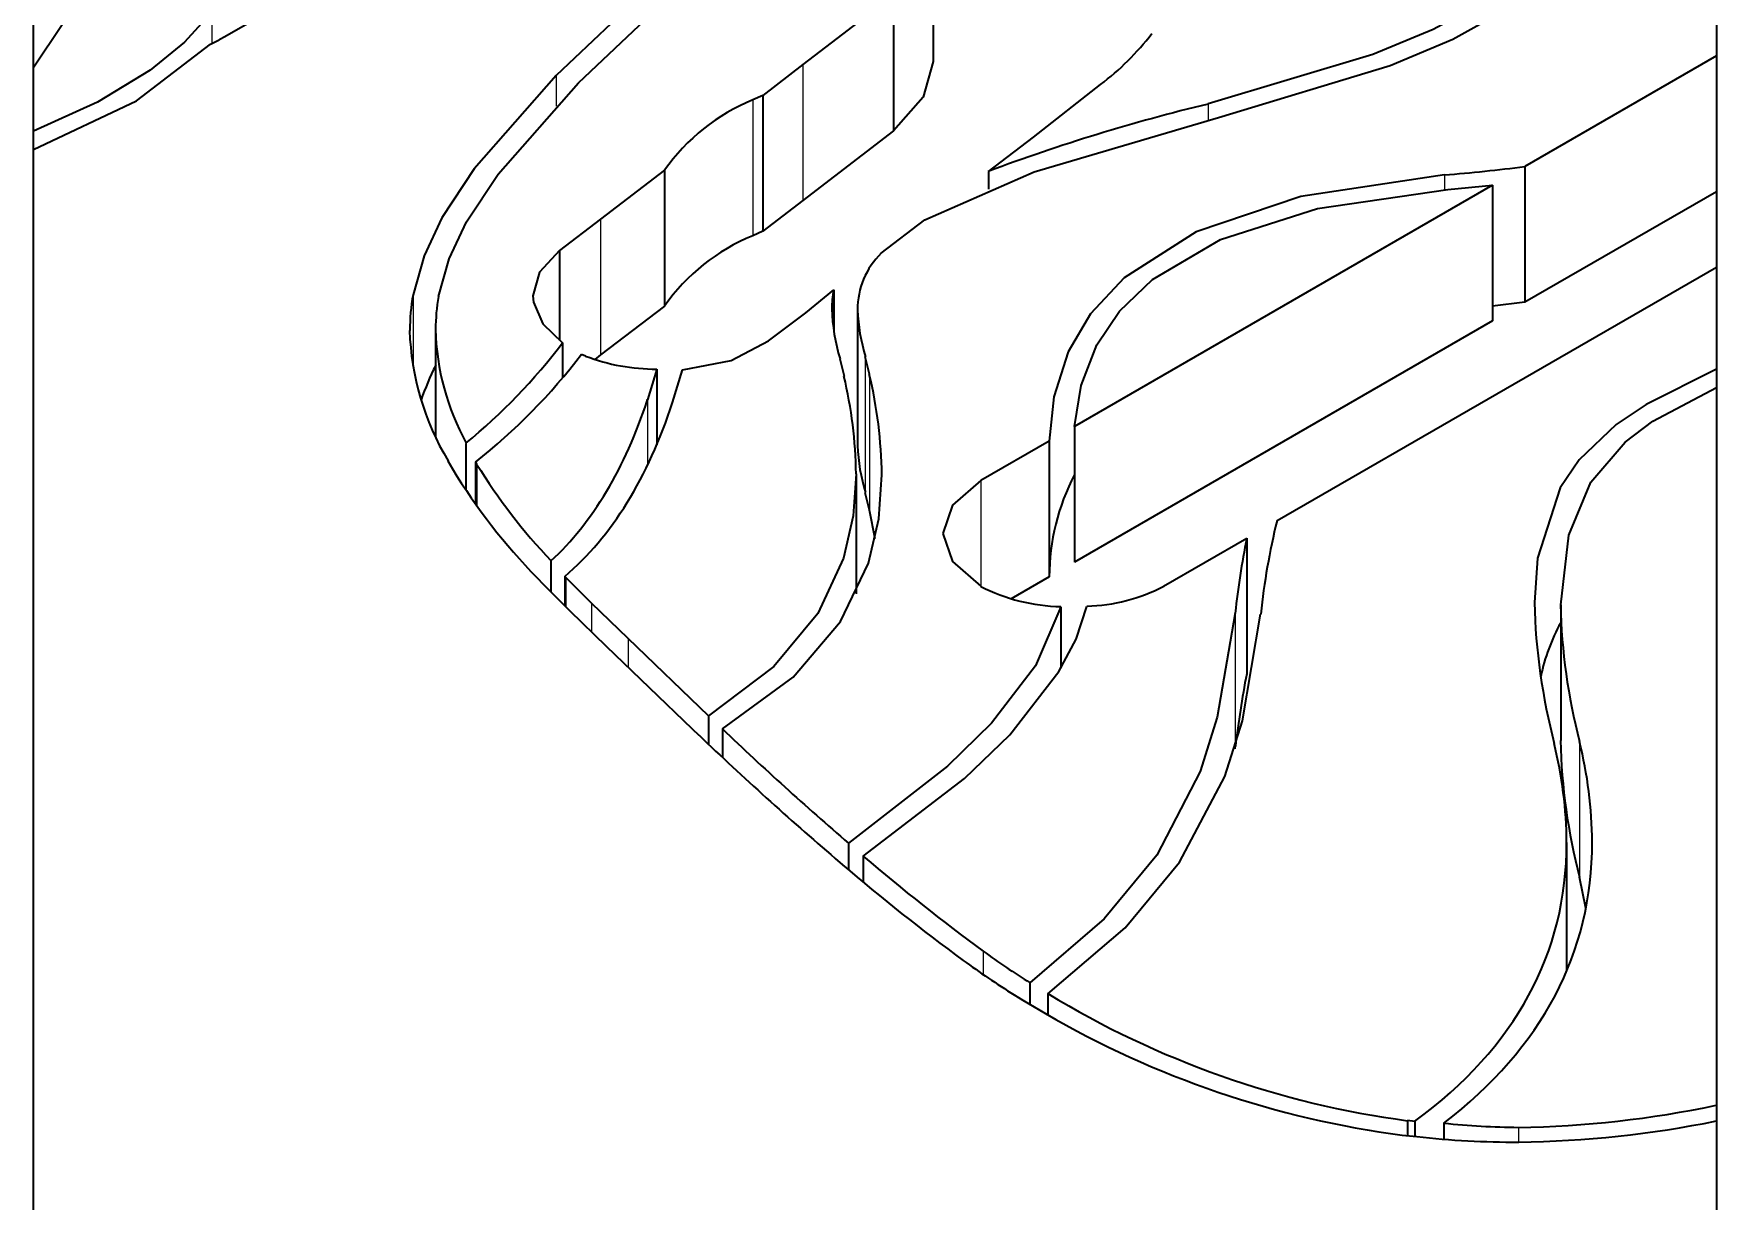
# Model space of a CAD drawing. Extents: x 384 to 891, y 188 to 696.
# Drawn here: x 774.05 to 779.11, y 646.86 to 650.37 of the extents above; entities that cross this region are included whole.
import ezdxf

# ---------------------------------------------------------------- set-up
doc = ezdxf.new("R2010")
doc.units = 0

msp = doc.modelspace()

# ---------------------------------------------------------------- linework, layer by layer
at = {"color": 7, "lineweight": 35}
for p, q in [((774.0549, 643.6097), (774.0549, 687.5157)), ((779.1121, 684.3608), (779.1121, 641.4606))]:
    msp.add_line(p, q, dxfattribs=at)
at = {"color": 7, "lineweight": 35, "ltscale": 0.035898}
msp.add_line((774.6293, 650.3613), (775.8728, 651.0792), dxfattribs=at)
at = {"color": 7, "lineweight": 35, "ltscale": 0.010207}
for p, q in [((776.7585, 650.6943), (776.7585, 650.2861)), ((776.6389, 650.4858), (776.6389, 650.0775)), ((776.2461, 650.1844), (776.2461, 649.7762)), ((775.951, 649.9594), (775.951, 649.5511)), ((778.5366, 649.9706), (778.5366, 649.5624)), ((778.4396, 649.9146), (778.4396, 649.5063)), ((777.1071, 649.1453), (777.1071, 648.737)), ((777.1834, 649.1893), (777.1834, 648.7811)), ((777.7006, 648.8535), (777.7006, 648.4452)), ((778.6442, 648.6531), (778.6442, 648.2449))]:
    msp.add_line(p, q, dxfattribs=at)
at = {"color": 7, "lineweight": 35, "ltscale": 0.00857}
for p, q in [((776.6389, 650.4858), (776.367, 650.277)), ((776.6389, 650.0775), (776.367, 649.8687))]:
    msp.add_line(p, q, dxfattribs=at)
at = {"color": 7, "lineweight": 13, "ltscale": 0.002365}
msp.add_line((774.5901, 650.4349), (774.5901, 650.3403), dxfattribs=at)
at = {"color": 7, "lineweight": 35, "ltscale": 0.000413539}
msp.add_line((774.6149, 650.353), (774.6293, 650.3613), dxfattribs=at)
at = {"color": 7, "lineweight": 35, "ltscale": 0.000717199}
msp.add_line((774.5865, 650.3387), (774.6122, 650.3514), dxfattribs=at)
at = {"color": 7, "lineweight": 35, "ltscale": 7.93017e-05}
msp.add_line((774.6122, 650.3514), (774.6149, 650.353), dxfattribs=at)
at = {"color": 7, "lineweight": 35, "ltscale": 0.003806}
for p, q in [((776.367, 650.277), (776.2461, 650.1844)), ((776.367, 649.8687), (776.2461, 649.7762))]:
    msp.add_line(p, q, dxfattribs=at)
at = {"color": 7, "lineweight": 13, "ltscale": 0.010207}
for p, q in [((776.367, 650.277), (776.367, 649.8687)), ((776.2161, 650.1709), (776.2161, 649.7626)), ((775.7587, 649.8125), (775.7587, 649.4042)), ((776.5542, 649.3985), (776.5542, 648.9902)), ((776.5666, 649.3463), (776.5666, 648.938)), ((777.6655, 648.6286), (777.6655, 648.2203)), ((778.7007, 648.2426), (778.7007, 647.8344))]:
    msp.add_line(p, q, dxfattribs=at)
at = {"color": 7, "lineweight": 35, "ltscale": 0.016611}
for p, q in [((779.1121, 650.3029), (778.5366, 649.9706)), ((779.1121, 649.8946), (778.5366, 649.5624))]:
    msp.add_line(p, q, dxfattribs=at)
at = {"color": 7, "lineweight": 13, "ltscale": 0.002299}
msp.add_line((775.6248, 650.2439), (775.6248, 650.1519), dxfattribs=at)
at = {"color": 7, "lineweight": 35, "ltscale": 0.006417}
msp.add_line((777.0594, 650.0585), (777.2612, 650.2171), dxfattribs=at)
at = {"color": 7, "lineweight": 35, "ltscale": 0.000823618}
for p, q in [((776.2461, 650.1844), (776.2161, 650.1709)), ((776.2461, 649.7762), (776.2161, 649.7626))]:
    msp.add_line(p, q, dxfattribs=at)
at = {"color": 7, "lineweight": 13, "ltscale": 0.001215}
msp.add_line((777.5849, 650.1589), (777.5849, 650.1104), dxfattribs=at)
at = {"color": 7, "lineweight": 35, "ltscale": 0.004251}
msp.add_line((776.9241, 649.9556), (777.0594, 650.0585), dxfattribs=at)
at = {"color": 7, "lineweight": 35, "ltscale": 0.006051}
for p, q in [((775.951, 649.9594), (775.7587, 649.8125)), ((775.951, 649.5511), (775.7587, 649.4042))]:
    msp.add_line(p, q, dxfattribs=at)
at = {"color": 7, "lineweight": 35, "ltscale": 0.001323}
msp.add_line((776.9241, 649.9556), (776.9241, 649.9026), dxfattribs=at)
at = {"color": 7, "lineweight": 35, "ltscale": 0.036263}
for p, q in [((778.4396, 649.9146), (777.1834, 649.1893)), ((778.4396, 649.5063), (777.1834, 648.7811))]:
    msp.add_line(p, q, dxfattribs=at)
at = {"color": 7, "lineweight": 13, "ltscale": 0.001122}
msp.add_line((778.2947, 649.9454), (778.2947, 649.9006), dxfattribs=at)
at = {"color": 7, "lineweight": 35, "ltscale": 0.003375}
msp.add_line((778.3052, 649.9014), (778.4396, 649.9146), dxfattribs=at)
at = {"color": 7, "lineweight": 35, "ltscale": 0.003874}
msp.add_line((775.7587, 649.8125), (775.6354, 649.7186), dxfattribs=at)
at = {"color": 7, "lineweight": 35, "ltscale": 0.004114}
msp.add_line((776.6021, 649.7104), (776.733, 649.8101), dxfattribs=at)
at = {"color": 7, "lineweight": 35, "ltscale": 0.006776}
msp.add_line((775.6354, 649.7186), (775.6354, 649.4476), dxfattribs=at)
at = {"color": 7, "lineweight": 35, "ltscale": 0.038108}
msp.add_line((777.7919, 648.9062), (779.1121, 649.6684), dxfattribs=at)
at = {"color": 7, "lineweight": 35, "ltscale": 0.002711}
msp.add_line((776.3754, 649.5309), (776.4593, 649.5996), dxfattribs=at)
at = {"color": 7, "lineweight": 35, "ltscale": 0.003043}
msp.add_line((776.4593, 649.5996), (776.4593, 649.4779), dxfattribs=at)
at = {"color": 7, "lineweight": 13, "ltscale": 0.005426}
msp.add_line((775.195, 649.5848), (775.195, 649.3677), dxfattribs=at)
at = {"color": 7, "lineweight": 35, "ltscale": 0.000471062}
msp.add_line((775.5556, 649.582), (775.5569, 649.5632), dxfattribs=at)
at = {"color": 7, "lineweight": 35, "ltscale": 0.002443}
msp.add_line((778.5366, 649.5624), (778.4396, 649.551), dxfattribs=at)
at = {"color": 7, "lineweight": 35, "ltscale": 0.003506}
msp.add_line((776.2632, 649.4467), (776.3754, 649.5309), dxfattribs=at)
at = {"color": 7, "lineweight": 35, "ltscale": 0.010205}
msp.add_line((776.5309, 649.54), (776.5309, 649.1318), dxfattribs=at)
at = {"color": 7, "lineweight": 35, "ltscale": 0.008096}
msp.add_line((775.2628, 649.4812), (775.2628, 649.1573), dxfattribs=at)
at = {"color": 7, "lineweight": 35, "ltscale": 0.002646}
msp.add_line((775.6444, 649.4411), (775.6444, 649.3353), dxfattribs=at)
at = {"color": 7, "lineweight": 35, "ltscale": 0.000339006}
msp.add_line((775.7014, 649.4068), (775.7138, 649.4014), dxfattribs=at)
at = {"color": 7, "lineweight": 35, "ltscale": 0.000545089}
msp.add_line((775.7587, 649.4042), (775.7414, 649.3909), dxfattribs=at)
at = {"color": 7, "lineweight": 35, "ltscale": 0.001341}
for p, q in [((776.5666, 649.3463), (776.5542, 649.3985)), ((776.5666, 648.938), (776.5542, 648.9902))]:
    msp.add_line(p, q, dxfattribs=at)
at = {"color": 7, "lineweight": 35, "ltscale": 0.002393}
msp.add_line((775.9277, 649.3614), (775.8997, 649.2698), dxfattribs=at)
at = {"color": 7, "lineweight": 35, "ltscale": 0.005687}
msp.add_line((775.9277, 649.3614), (775.9277, 649.1339), dxfattribs=at)
at = {"color": 7, "lineweight": 35, "ltscale": 0.002552}
msp.add_line((775.9753, 649.2617), (776.0052, 649.3593), dxfattribs=at)
at = {"color": 7, "lineweight": 35, "ltscale": 0.001328}
msp.add_line((776.4779, 649.3922), (776.4904, 649.3405), dxfattribs=at)
at = {"color": 7, "lineweight": 13, "ltscale": 0.004941}
msp.add_line((775.8997, 649.2698), (775.8997, 649.0722), dxfattribs=at)
at = {"color": 7, "lineweight": 35, "ltscale": 0.005938}
msp.add_line((777.1071, 649.1453), (776.9014, 649.0265), dxfattribs=at)
at = {"color": 7, "lineweight": 35, "ltscale": 0.003526}
msp.add_line((775.3542, 649.1385), (775.3542, 648.9974), dxfattribs=at)
at = {"color": 7, "lineweight": 35, "ltscale": 0.000693208}
msp.add_line((775.2995, 649.0859), (775.3137, 649.0621), dxfattribs=at)
at = {"color": 7, "lineweight": 35, "ltscale": 0.000166957}
msp.add_line((775.3865, 649.0765), (775.3831, 649.0822), dxfattribs=at)
at = {"color": 7, "lineweight": 35, "ltscale": 0.003165}
msp.add_line((775.3831, 649.0822), (775.3831, 648.9556), dxfattribs=at)
at = {"color": 7, "lineweight": 13, "ltscale": 0.003139}
msp.add_line((775.3865, 649.0765), (775.3865, 648.9509), dxfattribs=at)
at = {"color": 7, "lineweight": 35, "ltscale": 0.009013}
msp.add_line((776.5264, 649.0466), (776.5264, 648.686), dxfattribs=at)
at = {"color": 7, "lineweight": 13, "ltscale": 0.00793}
msp.add_line((776.9014, 649.0265), (776.9014, 648.7093), dxfattribs=at)
at = {"color": 7, "lineweight": 35, "ltscale": 0.002198}
msp.add_line((776.5837, 648.8518), (776.5666, 648.938), dxfattribs=at)
at = {"color": 7, "lineweight": 35, "ltscale": 0.007209}
msp.add_line((777.4508, 648.7093), (777.7006, 648.8535), dxfattribs=at)
at = {"color": 7, "lineweight": 35, "ltscale": 0.002354}
msp.add_line((775.6096, 648.7849), (775.6096, 648.6907), dxfattribs=at)
at = {"color": 7, "lineweight": 35, "ltscale": 0.000107918}
msp.add_line((775.6544, 648.7355), (775.6514, 648.7386), dxfattribs=at)
at = {"color": 7, "lineweight": 35, "ltscale": 0.00224}
msp.add_line((775.6514, 648.7386), (775.6514, 648.649), dxfattribs=at)
at = {"color": 7, "lineweight": 35, "ltscale": 0.003293}
msp.add_line((777.1071, 648.737), (776.993, 648.6711), dxfattribs=at)
at = {"color": 7, "lineweight": 35, "ltscale": 0.00072196}
msp.add_line((775.567, 648.7349), (775.587, 648.7141), dxfattribs=at)
at = {"color": 7, "lineweight": 35, "ltscale": 0.002792}
msp.add_line((775.587, 648.7141), (775.6659, 648.635), dxfattribs=at)
at = {"color": 7, "lineweight": 35, "ltscale": 0.002742}
msp.add_line((775.7319, 648.6579), (775.6544, 648.7355), dxfattribs=at)
at = {"color": 7, "lineweight": 13, "ltscale": 0.002235}
msp.add_line((775.6544, 648.7355), (775.6544, 648.6461), dxfattribs=at)
at = {"color": 7, "lineweight": 35, "ltscale": 0.003827}
msp.add_line((775.842, 648.5516), (775.7319, 648.6579), dxfattribs=at)
at = {"color": 7, "lineweight": 13, "ltscale": 0.002168}
msp.add_line((775.7319, 648.6579), (775.7319, 648.5712), dxfattribs=at)
at = {"color": 7, "lineweight": 35, "ltscale": 0.004622}
msp.add_line((777.1423, 648.6473), (777.1423, 648.4625), dxfattribs=at)
at = {"color": 7, "lineweight": 35, "ltscale": 0.00382}
msp.add_line((775.6659, 648.635), (775.7758, 648.5288), dxfattribs=at)
at = {"color": 7, "lineweight": 35, "ltscale": 0.008354}
msp.add_line((776.0828, 648.3199), (775.842, 648.5516), dxfattribs=at)
at = {"color": 7, "lineweight": 13, "ltscale": 0.002171}
msp.add_line((775.842, 648.5516), (775.842, 648.4647), dxfattribs=at)
at = {"color": 7, "lineweight": 35, "ltscale": 0.00897}
msp.add_line((775.7758, 648.5288), (776.0344, 648.2802), dxfattribs=at)
at = {"color": 7, "lineweight": 35, "ltscale": 0.002145}
msp.add_line((776.0828, 648.3199), (776.0828, 648.2341), dxfattribs=at)
at = {"color": 7, "lineweight": 35, "ltscale": 0.000692857}
msp.add_line((776.0344, 648.2802), (776.0544, 648.261), dxfattribs=at)
at = {"color": 7, "lineweight": 35, "ltscale": 0.002127}
msp.add_line((776.1247, 648.2799), (776.1247, 648.1948), dxfattribs=at)
at = {"color": 7, "lineweight": 35, "ltscale": 0.001999}
msp.add_line((776.5037, 647.9364), (776.5037, 647.8564), dxfattribs=at)
at = {"color": 7, "lineweight": 35, "ltscale": 0.009665}
msp.add_line((778.662, 647.9384), (778.662, 647.5518), dxfattribs=at)
at = {"color": 7, "lineweight": 35, "ltscale": 0.00072906}
msp.add_line((776.4634, 647.891), (776.4855, 647.8719), dxfattribs=at)
at = {"color": 7, "lineweight": 35, "ltscale": 3.6748e-05}
msp.add_line((776.5492, 647.8969), (776.5481, 647.8978), dxfattribs=at)
at = {"color": 7, "lineweight": 35, "ltscale": 0.001964}
msp.add_line((776.5481, 647.8978), (776.5481, 647.8193), dxfattribs=at)
at = {"color": 7, "lineweight": 13, "ltscale": 0.001962}
msp.add_line((776.5492, 647.8969), (776.5492, 647.8184), dxfattribs=at)
at = {"color": 7, "lineweight": 35, "ltscale": 0.00238}
msp.add_line((778.7201, 647.7411), (778.7007, 647.8344), dxfattribs=at)
at = {"color": 7, "lineweight": 13, "ltscale": 0.001758}
msp.add_line((776.9089, 647.612), (776.9089, 647.5417), dxfattribs=at)
at = {"color": 7, "lineweight": 35, "ltscale": 0.000761024}
msp.add_line((777.0015, 647.4809), (777.0274, 647.465), dxfattribs=at)
at = {"color": 7, "lineweight": 35, "ltscale": 0.001631}
msp.add_line((777.0493, 647.5168), (777.0493, 647.4516), dxfattribs=at)
at = {"color": 7, "lineweight": 35, "ltscale": 0.001598}
msp.add_line((777.103, 647.4839), (777.103, 647.42), dxfattribs=at)
at = {"color": 7, "lineweight": 35, "ltscale": 0.001988}
msp.add_line((777.0274, 647.465), (777.0957, 647.4243), dxfattribs=at)
at = {"color": 7, "lineweight": 35, "ltscale": 0.000567865}
msp.add_line((778.2062, 647.1006), (778.1837, 647.103), dxfattribs=at)
at = {"color": 7, "lineweight": 35, "ltscale": 0.001131}
msp.add_line((778.1837, 647.103), (778.1837, 647.0578), dxfattribs=at)
at = {"color": 7, "lineweight": 35, "ltscale": 0.001132}
msp.add_line((778.2062, 647.1006), (778.2062, 647.0553), dxfattribs=at)
at = {"color": 7, "lineweight": 35, "ltscale": 0.001199}
msp.add_line((778.2933, 647.0948), (778.2933, 647.0469), dxfattribs=at)
at = {"color": 7, "lineweight": 13, "ltscale": 0.001112}
msp.add_line((778.5173, 647.0827), (778.5173, 647.0382), dxfattribs=at)
at = {"color": 7, "lineweight": 35, "ltscale": 0.001102}
msp.add_line((778.1682, 647.0594), (778.212, 647.0547), dxfattribs=at)
at = {"color": 7, "lineweight": 35}
for points in [[(776.6133, 650.8635), (776.3801, 650.7856), (776.1754, 650.6864), (775.9688, 650.5515), (775.8456, 650.4528), (775.6248, 650.2439)], [(774.0552, 650.2698), (774.1407, 650.3979), (774.2438, 650.5139), (774.4966, 650.7205), (774.7143, 650.8556)], [(775.6921, 650.222), (775.9119, 650.4298), (776.0345, 650.5276), (776.24, 650.6605), (776.4304, 650.7515), (776.6453, 650.8229)], [(778.5433, 650.608), (778.492, 650.5319), (778.3979, 650.4567), (778.2607, 650.382), (778.0798, 650.3076), (777.5849, 650.1589)], [(777.6158, 650.1183), (778.1315, 650.2745), (778.3205, 650.3536), (778.4643, 650.4337), (778.5634, 650.5152), (778.6183, 650.5981)], [(774.5901, 650.4349), (774.5085, 650.3445), (774.4055, 650.2605), (774.2471, 650.1644), (774.0549, 650.077)], [(774.0549, 650.0217), (774.364, 650.1683), (774.5865, 650.3387)], [(776.7585, 650.2861), (776.7286, 650.1786), (776.6389, 650.0775)], [(775.6248, 650.2439), (775.3784, 649.9636), (775.2817, 649.8159), (775.2281, 649.7017), (775.195, 649.5848)], [(775.2717, 649.5801), (775.3038, 649.6933), (775.356, 649.8041), (775.4507, 649.948), (775.6921, 650.222)], [(776.733, 649.8101), (777.0619, 649.955), (777.6158, 650.1183)], [(778.2947, 649.9454), (777.8636, 649.8809), (777.5485, 649.7741), (777.3322, 649.6362), (777.2313, 649.528), (777.1642, 649.4138), (777.1211, 649.2783), (777.1071, 649.1453)], [(777.1834, 649.1893), (777.2031, 649.312), (777.2505, 649.4343), (777.3187, 649.5358), (777.4171, 649.631), (777.622, 649.7515), (777.9135, 649.8445), (778.3052, 649.9014)], [(775.6354, 649.7186), (775.5756, 649.6529), (775.5556, 649.582)], [(775.5569, 649.5632), (775.5847, 649.4976), (775.6444, 649.4411)], [(776.0052, 649.3593), (776.1511, 649.3876), (776.2632, 649.4467)], [(779.1121, 649.3618), (778.9012, 649.2556), (778.8114, 649.1953), (778.6996, 649.0891), (778.6428, 649.005), (778.5746, 648.7929), (778.5657, 648.66)], [(778.6442, 648.6531), (778.6684, 648.8628), (778.735, 649.0215), (778.8376, 649.142), (778.9211, 649.2051), (779.1121, 649.3059)], [(776.5264, 649.0466), (776.5178, 648.9204), (776.489, 648.7938), (776.4115, 648.6274), (776.2796, 648.468), (776.0828, 648.3199)], [(776.1247, 648.2799), (776.3376, 648.4358), (776.4801, 648.6035), (776.5636, 648.7784), (776.5946, 648.9114), (776.6038, 649.0437)], [(776.9014, 649.0265), (776.816, 648.9523), (776.7876, 648.8679)], [(776.7876, 648.8679), (776.816, 648.7834), (776.9014, 648.7092)], [(777.1423, 648.6473), (777.0656, 648.4698), (776.9331, 648.2971), (776.8014, 648.1677), (776.5037, 647.9364)], [(776.5481, 647.8978), (776.8521, 648.1313), (776.9883, 648.2628), (777.1362, 648.4523), (777.1876, 648.5499), (777.2201, 648.6485)], [(777.6655, 648.6286), (777.612, 648.3152), (777.5612, 648.1519), (777.43, 647.9009), (777.2722, 647.7096), (777.0493, 647.5168)], [(777.103, 647.4839), (777.335, 647.6826), (777.499, 647.8795), (777.6351, 648.1371), (777.6875, 648.3045), (777.7422, 648.6254)]]:
    msp.add_lwpolyline(points, dxfattribs=at)
for centre, radius, start, end in [((776.7686, 650.8696), 0.8175, 307.0542, 322.3312), ((776.441, 649.617), 0.5976, 112.1055, 145.061), ((778.9484, 644.5236), 5.7975, 103.6017, 110.43844), ((777.8613, 655.2794), 5.3516, 274.646, 277.2499), ((776.441, 649.2088), 0.5976, 112.1055, 145.061), ((776.7689, 649.5401), 0.2381, 134.4253, 180.0242), ((776.7239, 649.5441), 0.2704, 168.1636, 180.2916), ((775.7782, 649.4786), 0.5928, 169.6839, 180.0675), ((775.8099, 649.482), 0.547, 169.6626, 180.0809), ((777.0742, 649.5688), 0.6215, 182.4082, 196.5084), ((777.116, 649.5661), 0.5858, 182.5563, 196.6162), ((775.9926, 649.5035), 0.8083, 181.8123, 211.0691), ((776.024, 649.5035), 0.7621, 181.6787, 208.5909), ((774.223, 650.5176), 1.7834, 309.3625, 322.8622), ((774.256, 650.5078), 1.8172, 308.3307, 322.7028), ((775.9233, 649.944), 0.5821, 248.8822, 270.4225), ((775.9887, 649.0039), 0.8138, 153.0564, 161.0012), ((775.2064, 649.0233), 1.3978, 0.8379, 13.3584), ((775.1663, 649.0269), 1.3605, 0.8311, 13.329), ((777.116, 649.1579), 0.5858, 182.5563, 196.6162), ((776.8936, 650.0269), 1.8515, 211.4133, 224.2442), ((776.9041, 650.0115), 1.7829, 211.6361, 223.456), ((777.7734, 648.7358), 0.6661, 152.3875, 179.9022), ((779.8937, 648.3946), 2.1634, 166.3185, 173.8778), ((780.559, 648.2972), 2.9121, 168.9879, 173.4667), ((777.1508, 649.1926), 0.5446, 242.7157, 269.1147), ((777.2047, 649.1873), 0.5383, 271.6411, 297.2467), ((780.4043, 648.7042), 1.8396, 181.3754, 194.7265), ((780.4247, 648.6924), 1.7814, 181.2659, 194.6244), ((779.1627, 648.3154), 0.5912, 151.2889, 168.0223), ((780.4818, 647.9015), 2.8339, 168.9384, 173.3891), ((783.316, 655.871), 10.5185, 226.34213, 229.34691), ((783.5887, 656.1314), 10.8331, 226.44917, 229.15499), ((777.3889, 647.9291), 1.2733, 0.4187, 13.9628), ((780.4247, 648.2842), 1.7814, 181.2659, 194.6244), ((777.4462, 647.9299), 1.2928, 0.4197, 13.9971), ((780.5414, 652.5637), 6.1413, 229.4551, 233.7368), ((780.476, 652.5336), 6.1363, 229.43554, 233.75992), ((778.4333, 649.7624), 2.6935, 233.9578, 237.8878), ((778.4589, 649.751), 2.6416, 234.071, 237.7511), ((778.5541, 649.8701), 2.7922, 238.6937, 262.3742), ((778.544, 649.9192), 2.8846, 239.8656, 262.5134), ((778.4672, 650.2301), 3.1481, 270.9106, 281.818), ((778.5381, 649.4579), 2.3755, 264.0837, 269.4968), ((778.4708, 650.2806), 3.243, 270.8394, 281.4047), ((778.5058, 649.6493), 2.6111, 263.5399, 270.2726)]:
    msp.add_arc(centre, radius, start, end, dxfattribs=at)
for centre, major_axis, ratio, start_param, end_param in [((772.5201, 654.0894), (2.9314, -5.4182), 0.350189, 0.089688, 0.320255), ((772.8154, 653.7568), (2.6914, -5.1164), 0.3646, 0.082498, 0.340445), ((757.6646, 655.0236), (20.9433, -7.4106), 0.203585, 6.146353, 6.355104), ((757.3882, 654.9161), (21.298, -7.3015), 0.205148, 6.148738, 6.353444)]:
    msp.add_ellipse(centre, major_axis=major_axis, ratio=ratio, start_param=start_param, end_param=end_param, dxfattribs=at)

doc.saveas('drawing.dxf')
